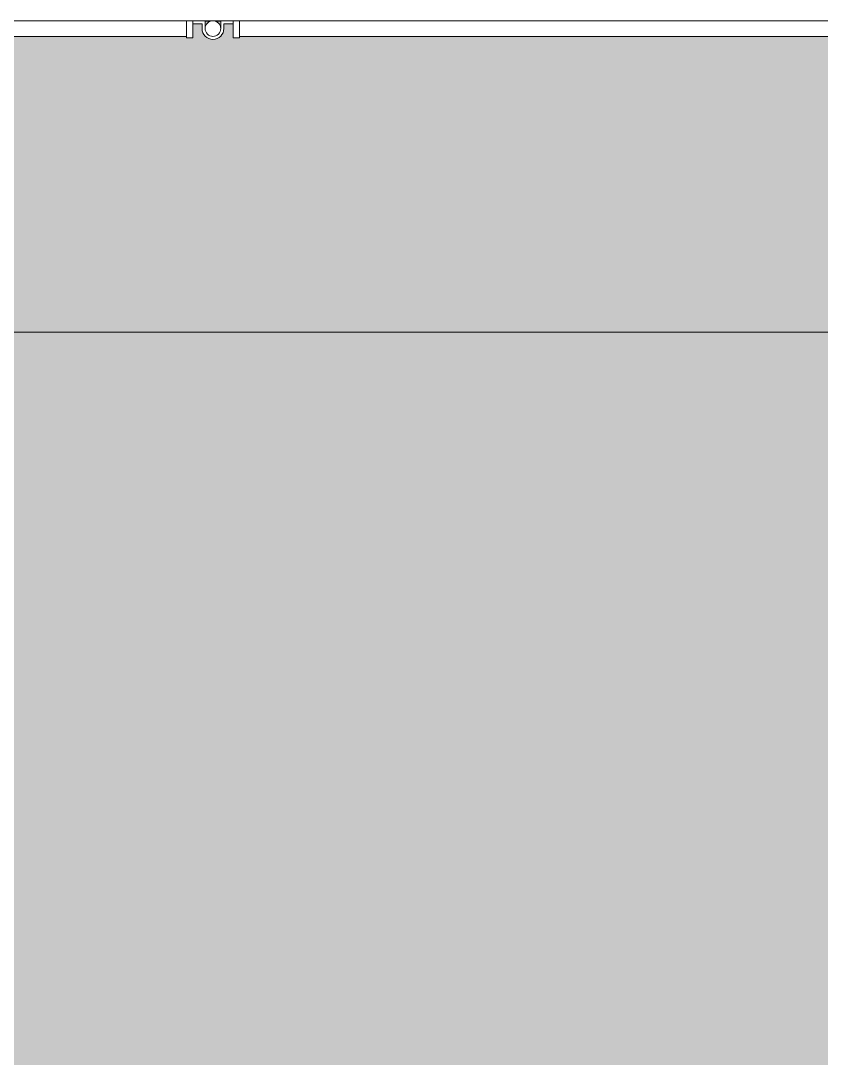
# Model space of a CAD drawing. Header units: millimetres. Extents: x -376000 to 292178, y -193032 to 188048.
# Drawn here: x -167627 to -166342, y -160173 to -158507 of the extents above; entities that cross this region are included whole.
import ezdxf

# ---------------------------------------------------------------- set-up
doc = ezdxf.new("R2010")
doc.units = ezdxf.units.MM
doc.layers.add('02_0.25', color=1, linetype='Continuous', lineweight=25, true_color=0xff0000)
doc.layers.add('04_0.10', color=7, linetype='Continuous', lineweight=9, true_color=0x0099ff)
doc.layers.add('_平面図（新設） (2D)', color=7, linetype='Continuous', lineweight=5)

# ---------------------------------------------------------------- blocks, each defined once
blk = doc.blocks.new('グループ-685')
at = {"color": 255}
for points in [[(-167995.7, -158507.1), (-167360.7, -158507.1), (-167360.7, -158532.1), (-167995.7, -158532.1)], [(-167326, -158529.3), (-167327, -158528.4), (-167327.8, -158527.5), (-167328.5, -158526.6), (-167329.2, -158525.5), (-167329.7, -158524.4), (-167330.1, -158523.3), (-167330.4, -158522.1), (-167330.6, -158520.9), (-167330.7, -158519.6), (-167330.6, -158518.4), (-167330.5, -158517.2), (-167330.2, -158516), (-167329.8, -158514.8), (-167329.2, -158513.7), (-167328.6, -158512.7), (-167327.9, -158511.7), (-167327.1, -158510.8), (-167326.2, -158509.9), (-167325.2, -158509.2), (-167324.1, -158508.6), (-167323, -158508), (-167321.9, -158507.6), (-167320.7, -158507.3), (-167319.5, -158507.1), (-167318.3, -158507.1), (-167317, -158507.1), (-167315.8, -158507.3), (-167314.6, -158507.6), (-167313.5, -158508), (-167312.4, -158508.5), (-167311.3, -158509.1), (-167310.3, -158509.8), (-167309.4, -158510.7), (-167308.6, -158511.6), (-167307.8, -158512.5), (-167307.2, -158513.6), (-167306.7, -158514.7), (-167306.2, -158515.8), (-167305.9, -158517), (-167305.7, -158518.2), (-167305.7, -158519.5), (-167305.7, -158520.7), (-167305.9, -158521.9), (-167306.2, -158523.1), (-167306.6, -158524.3), (-167307.1, -158525.4), (-167307.7, -158526.4), (-167308.5, -158527.4), (-167309.3, -158528.3), (-167310.2, -158529.2), (-167311.2, -158529.9), (-167312.2, -158530.5), (-167313.3, -158531.1), (-167314.5, -158531.5), (-167315.7, -158531.8), (-167316.9, -158532), (-167318.1, -158532.1), (-167319.3, -158532), (-167320.5, -158531.8), (-167321.7, -158531.5), (-167322.9, -158531.1), (-167324, -158530.6), (-167325.1, -158530)], [(-167275.7, -158532.1), (-165800.7, -158532.1), (-165800.7, -158507.1), (-167275.7, -158507.1)]]:
    blk.add_wipeout(points, dxfattribs=at).dxf.layer = '04_0.10'
at = {"layer": '04_0.10', "color": 251, "flags": 128}
for points in [[(-167995.7, -158507.1), (-167360.7, -158507.1), (-167360.7, -158532.1), (-167995.7, -158532.1)], [(-167275.7, -158532.1), (-165800.7, -158532.1), (-165800.7, -158507.1), (-167275.7, -158507.1)]]:
    blk.add_lwpolyline(points, close=True, dxfattribs=at)
at = {"layer": '04_0.10', "color": 251}
blk.add_circle((-167318.2, -158519.6), 12.5, dxfattribs=at)
at = {"color": 255}
blk.add_wipeout([(-167300.7, -158512.1), (-167285.7, -158512.1), (-167285.7, -158507.1), (-167305.7, -158507.1), (-167305.7, -158519.6), (-167305.9, -158522), (-167306.6, -158524.3), (-167307.8, -158526.5), (-167309.3, -158528.4), (-167311.2, -158529.9), (-167313.4, -158531.1), (-167315.7, -158531.8), (-167320.6, -158531.8), (-167323, -158531.1), (-167325.1, -158529.9), (-167327, -158528.4), (-167328.6, -158526.5), (-167329.7, -158524.3), (-167330.4, -158522), (-167330.7, -158519.6), (-167330.7, -158507.1), (-167350.7, -158507.1), (-167350.7, -158512.1), (-167335.7, -158512.1), (-167335.7, -158519.6), (-167335.3, -158523), (-167334.3, -158526.2), (-167332.7, -158529.3), (-167330.6, -158531.9), (-167327.9, -158534.1), (-167324.9, -158535.7), (-167321.6, -158536.7), (-167314.8, -158536.7), (-167311.5, -158535.7), (-167308.5, -158534.1), (-167305.8, -158531.9), (-167303.6, -158529.3), (-167302, -158526.2), (-167301, -158523), (-167300.7, -158519.6)], dxfattribs=at).dxf.layer = '04_0.10'
at = {"layer": '04_0.10', "color": 251, "flags": 128}
blk.add_lwpolyline([(-167300.7, -158512.1), (-167285.7, -158512.1), (-167285.7, -158507.1), (-167305.7, -158507.1), (-167305.7, -158519.6, -1), (-167330.7, -158519.6), (-167330.7, -158507.1), (-167350.7, -158507.1), (-167350.7, -158512.1), (-167335.7, -158512.1), (-167335.7, -158519.6, 1), (-167300.7, -158519.6)], format="xyb", close=True, dxfattribs=at)
at = {"color": 255}
for points in [[(-167360.7, -158507.1), (-167350.7, -158507.1), (-167350.7, -158534.6), (-167360.7, -158534.6)], [(-167285.7, -158507.1), (-167275.7, -158507.1), (-167275.7, -158534.6), (-167285.7, -158534.6)]]:
    blk.add_wipeout(points, dxfattribs=at).dxf.layer = '04_0.10'
at = {"layer": '04_0.10', "color": 251, "flags": 128}
for points in [[(-167360.7, -158507.1), (-167350.7, -158507.1), (-167350.7, -158534.6), (-167360.7, -158534.6)], [(-167285.7, -158507.1), (-167275.7, -158507.1), (-167275.7, -158534.6), (-167285.7, -158534.6)]]:
    blk.add_lwpolyline(points, close=True, dxfattribs=at)
blk = doc.blocks.new('平面図（新設） (2D)')
at = {"layer": '02_0.25', "linetype": 'Continuous', "lineweight": 0}
blk.add_hatch(color=255, dxfattribs=at).paths.add_polyline_path([(-168333.18, -158957.051), (-168033.18, -158957.051), (-168033.18, -158507.051), (-165058.18, -158507.051), (-165058.18, -161307.051), (-171803.909, -161307.051), (-171803.909, -158507.051), (-168333.18, -158507.051)])
at = {"layer": '04_0.10', "linetype": 'Continuous', "lineweight": 0, "true_color": 0xbbbbbb}
blk.add_hatch(color=9, dxfattribs=at).paths.add_polyline_path([(-168033.18, -158957.051), (-168333.18, -158957.051), (-168333.18, -158507.051), (-171803.909, -158507.051), (-171803.909, -159007.051), (-165058.18, -159007.051), (-165058.18, -158507.051), (-168033.18, -158507.051)])
at = {"layer": '02_0.25', "color": 251, "flags": 128}
blk.add_lwpolyline([(-168333.18, -158957.051), (-168033.18, -158957.051), (-168033.18, -158507.051), (-165058.18, -158507.051), (-165058.18, -161307.051), (-171803.909, -161307.051), (-171803.909, -158507.051), (-168333.18, -158507.051)], close=True, dxfattribs=at)
at = {"layer": '04_0.10', "color": 251, "flags": 128}
blk.add_lwpolyline([(-168033.18, -158957.051), (-168333.18, -158957.051), (-168333.18, -158507.051), (-171803.909, -158507.051), (-171803.909, -159007.051), (-165058.18, -159007.051), (-165058.18, -158507.051), (-168033.18, -158507.051)], close=True, dxfattribs=at)
at = {"layer": '02_0.25', "color": 7}
blk.add_blockref('グループ-685', (0, 0), dxfattribs=at)

msp = doc.modelspace()

# ---------------------------------------------------------------- block references
at = {"layer": '_平面図（新設） (2D)'}
msp.add_blockref('平面図（新設） (2D)', (0, 0), dxfattribs=at)

doc.saveas('drawing.dxf')
